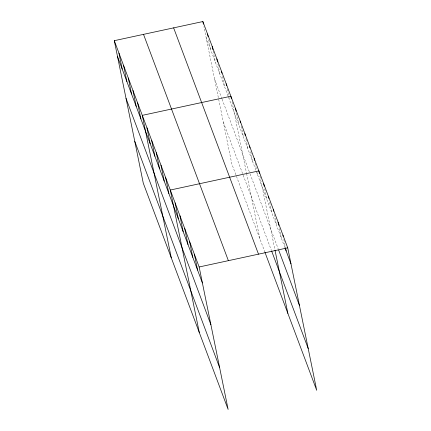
<?xml version="1.0" encoding="UTF-8"?>
<svg xmlns="http://www.w3.org/2000/svg" width="431" height="431" viewBox="0 0 431 431"><rect width="100%" height="100%" fill="white"/><g stroke="black" fill="none" stroke-linecap="round" stroke-linejoin="round"><path stroke-width="0.32" stroke-dasharray="2.15 1.62" d="M206.115 37.524L256.057 170.703M256.289 171.322L284.794 247.34M214.606 79.266L221.841 98.559M222.078 99.184L249.845 173.24M250.077 173.86L278.173 248.779M223.36 122.275L242.96 174.555M243.192 175.175L271.433 250.476M264.99 252.394L231.851 164.022L203.906 26.663M283.824 239.501L285.387 247.168M279.407 228.592L281.357 238.176M274.337 214.493L276.546 225.354M269.661 202.306L271.74 212.531M264.72 188.843L266.929 199.709M259.915 176.02L274.859 249.479M255.114 162.934L256.547 169.965M257.065 172.519L257.452 174.436M250.707 151.766L252.787 161.991M245.912 138.68L248.121 149.541M241.241 126.235L243.456 137.096M236.447 113.148L238.785 124.651M232.04 101.98L246.457 172.847M246.591 173.499L259.855 238.699M227.239 88.894L229.454 99.755M222.574 76.449L224.783 87.31M217.908 64.003L220.117 74.865M213.108 50.917L215.452 62.42M208.701 39.749L210.781 49.969"/><path stroke-width="0.65" d="M114.29 40.676L199.149 266.978L228.134 409.45L143.275 183.148L114.29 40.676L202.866 21.55L287.725 247.852L316.71 390.324L264.99 252.394M199.149 266.978L287.725 247.852M285.02 247.949L290.973 263.826M278.631 250.002L299.47 305.568M271.665 251.101L308.219 348.577M173.634 27.864L258.492 254.166M143.518 34.367L228.376 260.669M117.539 56.65L202.398 282.952M126.03 98.397L210.894 324.699M134.784 141.406L219.643 367.708M282.914 235.03L283.178 236.307M285.516 247.809L286.168 251.004M278.108 222.202L278.755 225.397M273.297 209.38L273.69 211.298M268.491 196.558L268.879 198.475M263.68 183.735L264.203 186.289M259.392 173.467L258.875 170.908L170.299 190.039L199.284 332.506M274.989 250.131L287.86 313.38M254.204 158.463L254.597 160.38M249.538 146.017L249.926 147.935M244.873 133.567L245.261 135.485M240.202 121.122L240.466 122.399M235.536 108.677L236.059 111.23M231.388 98.785L230.871 96.232L142.295 115.357L171.279 257.83M226.2 83.781L226.593 85.699M221.534 71.336L221.922 73.254M216.868 58.891L217.515 62.086M212.197 46.446L212.849 49.64M207.532 33.995L208.054 36.554M202.866 21.55L203.384 24.104M194.338 254.155L197.592 270.129M189.532 241.333L192.781 257.307M184.721 228.505L187.97 244.479M179.916 215.683L183.164 231.657M175.105 202.861L178.353 218.835M165.628 177.588L168.877 193.562M160.962 165.143L164.211 181.117M156.297 152.698L159.545 168.672M151.626 140.247L154.88 156.221M146.96 127.802L150.209 143.776M137.624 102.912L140.878 118.886M132.958 90.462L136.207 106.435M128.293 78.016L131.541 93.99M123.622 65.571L126.876 81.545M118.956 53.126L122.205 69.1"/></g></svg>
